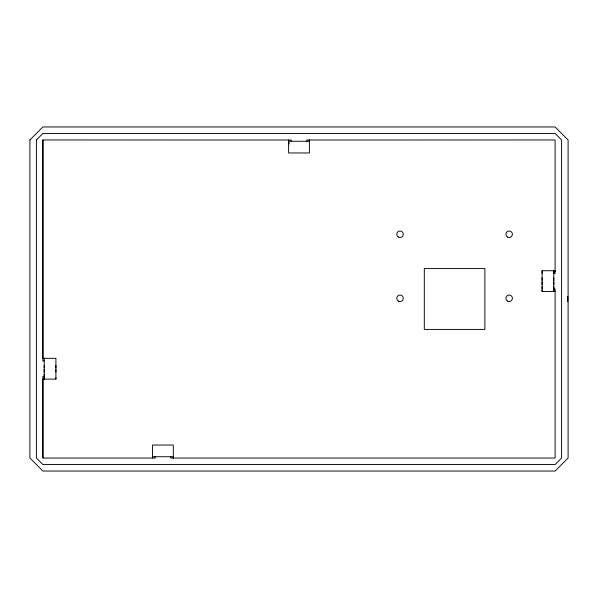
<?xml version="1.0" encoding="UTF-8"?>
<svg xmlns="http://www.w3.org/2000/svg" width="598" height="598" viewBox="0 0 598 598"><rect width="100%" height="100%" fill="white"/><g stroke="black" fill="none" stroke-linecap="round" stroke-linejoin="round"><path stroke-width="0.9" d="M155.121 456.737L155.121 458.038L42.899 458.038L42.899 376.523L44.2 376.523L44.2 374.236M42.899 139.962L42.899 358.538L42.899 139.962L291.196 140.007L291.196 141.263M44.2 358.322L44.2 379.117L44.2 377.727M42.899 458.038L42.899 379.117L55.906 379.117L55.906 358.322L42.966 358.322L42.899 360.915L44.2 360.915M152.52 458.038L152.52 445.039L173.323 445.039L173.323 458.038L173.323 456.737L152.52 456.737M170.722 456.737L170.722 458.038L555.101 458.038L555.101 288.931L553.8 288.931L553.8 286.644M288.602 140.007L288.602 152.961L309.398 152.961L309.398 140.007L309.398 141.263L288.602 141.263L289.2 143.961M555.101 291.525L542.094 291.525L542.094 270.73L555.101 270.73L555.101 273.323L553.8 273.323L553.8 270.73L553.8 291.525L553.8 290.135M555.101 271.35L555.101 139.962L306.804 140.007L306.804 141.263M567.741 301.698L567.741 296.302M553.8 277.876L553.8 280.283M553.8 281.964L553.8 284.379M542.094 270.73L542.094 273.323M542.094 277.876L542.094 280.283M542.094 281.964L542.094 284.379M542.094 286.644L542.094 288.931M542.094 290.135L542.094 291.525M55.906 365.468L55.906 367.875M55.906 369.564L55.906 371.971M55.906 377.727L55.906 379.117M44.2 365.468L44.2 367.875M44.2 369.564L44.2 371.971M29.9 139.962L29.9 458.038L42.899 471.037L555.101 471.037L568.1 458.038L568.1 139.962L555.101 126.963L42.899 126.963L29.9 139.962M36.403 139.962L36.403 458.038L42.899 464.541L555.101 464.541L561.597 458.038L561.597 139.962L555.101 133.459L42.899 133.459L36.403 139.962M424.303 268.577L424.303 329.423L484.888 329.423L484.888 268.577L424.303 268.577M507.545 301.1A3.252 3.252 0 0 0 512.419 298.282A3.252 3.252 0 0 0 507.545 295.472A3.252 3.252 0 0 0 507.545 301.1M398.403 237.07A3.252 3.252 0 0 0 403.276 234.252A3.252 3.252 0 0 0 398.403 231.441A3.252 3.252 0 0 0 398.403 237.07M398.403 301.1A3.252 3.252 0 0 0 403.276 298.282A3.252 3.252 0 0 0 398.403 295.472A3.252 3.252 0 0 0 398.403 301.1M507.545 237.07A3.252 3.252 0 0 0 512.419 234.252A3.252 3.252 0 0 0 507.545 231.441A3.252 3.252 0 0 0 507.545 237.07"/></g></svg>
